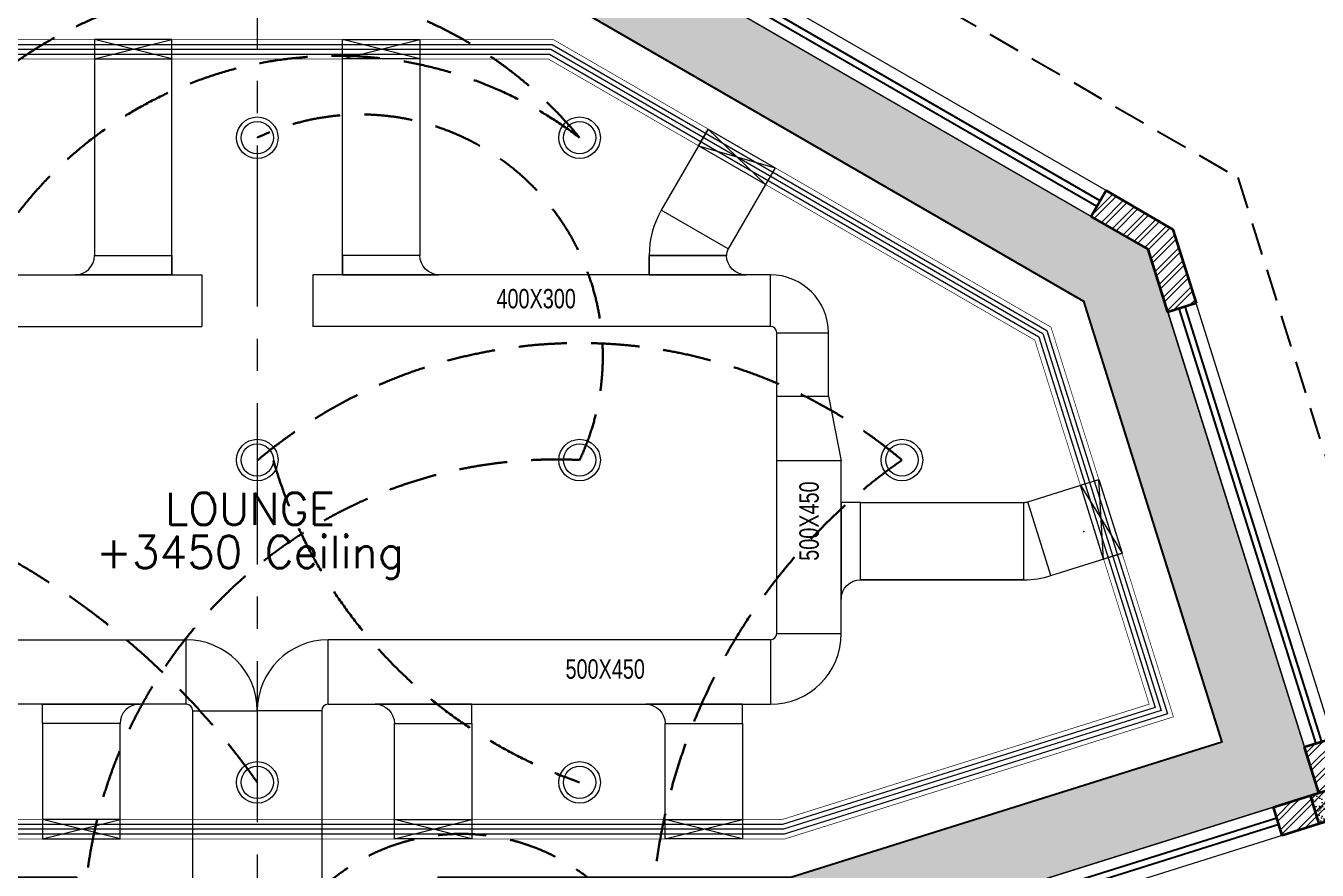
# Model space of a CAD drawing. Header units: millimetres. Extents: x -154478 to 73967, y -24076 to 107303.
# Drawn here: x -53135 to -43120, y 47595 to 54144 of the extents above; entities that cross this region are included whole.
import ezdxf

# ---------------------------------------------------------------- set-up
doc = ezdxf.new("R2010")
doc.units = ezdxf.units.MM
doc.header["$MEASUREMENT"] = 0
doc.header["$PDSIZE"] = -25
for name, pattern in [('CENTERX2', [4, 2.5, -0.5, 0.5, -0.5]), ('DASHED', [0.75, 0.5, -0.25]), ('HIDDEN', [0.375, 0.25, -0.125])]:
    doc.linetypes.add(name, pattern=pattern)
for name, color, linetype, lineweight in [('CA-ANNO-DIMS', 8, 'Continuous', 15), ('CA-ANNO-TEXT', 8, 'Continuous', 20), ('CA-COLUMN', 8, 'Continuous', 35), ('CA-ELEVATION', 8, 'Continuous', 15), ('CA-GLAZ', 8, 'Continuous', 25), ('CA-HATCH', 8, 'Continuous', 5), ('CA-WALL-EXTR', 8, 'Continuous', 35), ('E_CONTROL', 92, 'HIDDEN', 30), ('M_DETAIL', 7, 'Continuous', 9), ('M_SUPPLY DUCT', 5, 'Continuous', 9), ('Railing', 8, 'Continuous', 15)]:
    doc.layers.add(name, color=color, linetype=linetype, lineweight=lineweight)
for name, color, linetype in [('M_GRILL', 3, 'Continuous'), ('M_TEXT', 7, 'Continuous'), ('RCP', 5, 'Continuous')]:
    doc.layers.add(name, color=color, linetype=linetype)
doc.styles.add('A-TEXT', font='swisscl.ttf')
doc.styles.add('ISO STANDARD', font='simplex.shx')
pattern_1 = [(45, (-141164.17, 0), (-66.29126, 66.29126), []), (45, (-141119.975, 0), (-66.29126, 66.29126), [])]

# ---------------------------------------------------------------- blocks, each defined once
blk = doc.blocks.new('C2 - 230 X 230')
at = {"layer": 'CA-HATCH'}
h = blk.add_hatch(dxfattribs=at)
h.set_pattern_fill('AR-CONC', color=256, scale=15, style=0)
h.set_pattern_definition([(50, (-125194.11, -47825.3), (107.58903, -9.41282), [11.25, -123.75]), (355, (-125194.11, -47825.3), (-20.8127, 112.82882), [9, -99]), (100.451444, (-125185.15, -47826.08), (86.77633, 103.416), [9.56103, -105.17132]), (46.1842, (-125194.11, -47795.3), (160.0862, -24.82789), [16.875, -185.625]), (96.63564, (-125180.77, -47797.37), (140.1993, 146.11779), [14.34155, -157.75706]), (351.18416, (-125194.11, -47795.3), (140.1993, 146.1178), [13.5, -148.5]), (21, (-125179.11, -47802.8), (89.53606, -60.392834), [11.25, -123.75]), (326, (-125179.11, -47802.8), (36.4973, 108.77251), [9, -99]), (71.451445, (-125171.65, -47807.83), (126.03336, 48.37967), [9.56103, -105.17132]), (37.5, (-125194.113, -47825.3), (1.823978, 49.934078), [0, -97.8, 0, -100.5, 0, -99.375]), (7.5, (-125194.11, -47825.3), (39.46043, 59.161757), [0, -57.3, 0, -95.55, 0, -37.875]), (327.5, (-125227.562, -47825.3), (80.073365, -3.383231), [0, -37.5, 0, -117, 0, -155.25]), (317.5, (-125242.56, -47825.3), (87.477925, 15.015747), [0, -48.75, 0, -77.7, 0, -110.25])])
h.paths.add_polyline_path([(230, 265), (0, 265), (0, -35), (230, -35)])
at = {"layer": 'CA-COLUMN'}
blk.add_lwpolyline([(0, 265), (230, 265), (230, -35), (0, -35)], close=True, dxfattribs=at)
blk = doc.blocks.new('A$Cb00ee4e1')
at = {"layer": 'CA-ANNO-DIMS', "color": 4}
for centre, radius in [((4000, 6569), 161), ((6500, 6569), 161), ((4000, 6569), 125), ((6500, 6569), 125), ((4000, 4069), 161), ((6500, 4069), 161), ((9000, 4069), 161), ((4000, 4069), 125), ((6500, 4069), 125), ((9000, 4069), 125), ((4000, 1569), 161), ((6500, 1569), 161), ((4000, 1569), 125), ((6500, 1569), 125)]:
    blk.add_circle(centre, radius, dxfattribs=at)

msp = doc.modelspace()

# ---------------------------------------------------------------- hatches: boundary and pattern name
at = {"layer": 'CA-HATCH', "transparency": 33554687}
h = msp.add_hatch(dxfattribs=at)
h.set_pattern_fill('ANSI32', color=256, scale=250)
h.set_pattern_definition(pattern_1)
h.paths.add_polyline_path([(-44872.857, 52666.494), (-44757.767, 52865.628), (-44238.288, 52565.393), (-44058.415, 51992.99), (-44277.836, 51924.038), (-44430.875, 52411.049)])
h = msp.add_hatch(dxfattribs=at)
h.set_pattern_fill('ANSI32', color=256, scale=250)
h.set_pattern_definition(pattern_1)
h.paths.add_polyline_path([(-43459.224, 48084.792), (-43106.242, 48195.713), (-43217.163, 48548.695), (-42997.742, 48617.647), (-42817.869, 48045.243), (-43390.272, 47865.37)])
at = {"layer": 'RCP', "transparency": 33554495}
h = msp.add_hatch(color=256, dxfattribs=at)
h.dxf.hatch_style = 1
h.paths.add_polyline_path([(-49940.445, 47537.426), (-49940.445, 16727.426), (-52740.445, 16727.426), (-52740.445, 47537.426), (-55478.392, 47537.426), (-58822.373, 48588.244), (-57747.614, 52008.412), (-53717.847, 54337.426), (-48963.044, 54337.426), (-44933.277, 52008.412), (-43858.518, 48588.244), (-47202.499, 47537.426)], flags=16)
h.paths.add_polyline_path([(-53340.445, 16127.426), (-53340.445, 46937.426), (-55570.445, 46937.426), (-59574.649, 48195.713), (-58250.016, 52411.049), (-53878.761, 54937.426), (-48802.129, 54937.426), (-44430.875, 52411.049), (-43106.242, 48195.713), (-47110.445, 46937.426), (-49340.445, 46937.426), (-49340.445, 16127.426)])
h.paths.add_polyline_path([(-52890.445, 46937.426), (-52890.445, 41864.724), (-53040.445, 41864.724), (-53040.445, 46937.426)], flags=16)
h.paths.add_polyline_path([(-49790.445, 46937.426), (-49790.445, 41864.724), (-49640.445, 41864.724), (-49640.445, 46937.426)], flags=16)
h.paths.add_polyline_path([(-55935.583, 46951.075), (-53203.44, 46951.075), (-53203.44, 47409.408), (-55935.583, 47409.408)], flags=24)
h.paths.add_polyline_path([(-49633.216, 46951.075), (-46901.074, 46951.075), (-46901.074, 47409.408), (-49633.216, 47409.408)], flags=24)
h.paths.add_polyline_path([(-52800.115, 27604.137), (-52800.115, 30336.28), (-53258.448, 30336.28), (-53258.448, 27604.137)], flags=24)
h.paths.add_polyline_path([(-49426.233, 27604.137), (-49426.233, 30336.28), (-49884.567, 30336.28), (-49884.567, 27604.137)], flags=24)

# ---------------------------------------------------------------- linework, layer by layer
at = {"layer": 'CA-ANNO-TEXT', "linetype": 'CENTERX2', "ltscale": 500}
msp.add_line((-51340.445, 57216.958), (-51340.445, 1622.346), dxfattribs=at)
at = {"layer": 'CA-ELEVATION'}
for p, q in [((-44757.767, 52865.628), (-48220.966, 54867.192)), ((-48336.056, 54668.058), (-44872.857, 52666.494)), ((-42997.742, 48617.647), (-44058.415, 51992.99)), ((-43217.163, 48548.695), (-44277.836, 51924.038)), ((-46480.445, 47135.398), (-43459.224, 48084.792)), ((-43390.272, 47865.37), (-46411.494, 46915.977))]:
    msp.add_line(p, q, dxfattribs=at)
msp.add_lwpolyline([(-53340.445, 16127.426), (-53340.445, 46937.426), (-55570.445, 46937.426), (-59574.649, 48195.713), (-58250.016, 52411.049), (-53878.761, 54937.426), (-48802.129, 54937.426), (-44430.875, 52411.049), (-43106.242, 48195.713), (-47110.445, 46937.426), (-49340.445, 46937.426), (-49340.445, 16127.426), (-53340.445, 16127.426)], dxfattribs=at)
at = {"layer": 'CA-GLAZ'}
for points in [[(-44802.803, 52787.706), (-48266.001, 54789.27), (-48291.02, 54745.98), (-44827.822, 52744.416)], [(-43083.602, 48590.666), (-44144.275, 51966.009), (-44191.976, 51951.019), (-43131.303, 48575.676)], [(-43432.243, 47998.931), (-46453.464, 47049.538), (-46438.475, 47001.838), (-43417.253, 47951.231)]]:
    msp.add_lwpolyline(points, close=True, dxfattribs=at)
at = {"layer": 'CA-WALL-EXTR', "ltscale": 100}
for p, q in [((-44757.767, 52865.628), (-44872.857, 52666.494)), ((-44058.415, 51992.99), (-44277.836, 51924.038)), ((-42997.742, 48617.647), (-43217.163, 48548.695)), ((-43390.272, 47865.37), (-43459.224, 48084.792))]:
    msp.add_line(p, q, dxfattribs=at)
at = {"layer": 'CA-WALL-EXTR', "linetype": 'DASHED', "lineweight": 25, "ltscale": 500}
msp.add_lwpolyline([(-60384.45, 359.33), (-62602.882, 7418.973), (-56530.615, 9327.132, 0.327599679), (-55970.445, 10090.336), (-55970.445, 15497.426), (-60200.445, 15497.426), (-60200.445, 41907.426), (-56600.445, 41907.426), (-56600.445, 46391.079), (-60615.298, 47652.713), (-58945.005, 52968.03), (-54101.36, 55767.426), (-48579.531, 55767.426), (-43735.886, 52968.03), (-42065.593, 47652.713), (-46080.445, 46391.079), (-46080.445, 41907.426), (-42480.445, 41907.426), (-42480.445, 15497.426), (-46710.445, 15497.426), (-46710.445, 10090.336, 0.327599679), (-46150.276, 9327.132), (-40078.008, 7418.973), (-42296.441, 359.33)], format="xyb", dxfattribs=at)
at = {"layer": 'CA-WALL-EXTR', "ltscale": 100}
for points in [[(-44757.767, 52865.628), (-44238.288, 52565.393), (-44058.415, 51992.99)], [(-44277.836, 51924.038), (-44430.875, 52411.049), (-44872.857, 52666.494)], [(-42997.742, 48617.647), (-42817.869, 48045.243), (-43390.272, 47865.37)], [(-43459.224, 48084.792), (-43106.242, 48195.713), (-43217.163, 48548.695)]]:
    msp.add_lwpolyline(points, dxfattribs=at)
at = {"layer": 'E_CONTROL', "ltscale": 1500}
for centre, radius, start, end in [((-51340.445, 51228.933), 3231.573, 39.3201826, 140.6798174), ((-50725.203, 50796.145), 3115.303, 52.7711767, 180.3589256), ((-48838.095, 47792.806), 3891.203, 50.0685284, 130.0217871), ((-56174.957, 44857.607), 5921.335, 35.2683938, 91.6015039), ((-47613.857, 51821.664), 3751.238, 196.2383851, 250.9142851), ((-43704.209, 47027.522), 4583.181, 125.1134924, 181.7516562), ((-51831.138, 48431.223), 2015.246, 184.3995924, 284.0926331), ((-49759.36, 46284.23), 1592.749, 22.2540305, 173.061887)]:
    msp.add_arc(centre, radius, start, end, dxfattribs=at)
at = {"layer": 'E_CONTROL', "color": 6, "ltscale": 1500}
for centre, radius, start, end in [((-50538.197, 51578.879), 1877.755, 334.7075741, 115.2924259), ((-49021.044, 47115.322), 3665.76, 87.1760964, 230.7488815)]:
    msp.add_arc(centre, radius, start, end, dxfattribs=at)
at = {"layer": 'M_DETAIL', "color": 8}
for points in [[(-49940.445, 47874.926), (-55426.612, 47874.926), (-58399.217, 48809.042), (-57465.013, 51781.929), (-53627.332, 53999.926), (-49053.559, 53999.926), (-45215.878, 51781.929), (-44281.673, 48809.042), (-47254.279, 47874.926)], [(-49940.445, 47912.426), (-55420.859, 47912.426), (-58352.2, 48833.575), (-57433.613, 51756.765), (-53617.275, 53962.426), (-49063.616, 53962.426), (-45247.278, 51756.765), (-44328.691, 48833.575), (-47260.032, 47912.426)], [(-49940.445, 47949.926), (-55415.105, 47949.926), (-58305.183, 48858.109), (-57402.213, 51731.6), (-53607.218, 53924.926), (-49073.673, 53924.926), (-45278.678, 51731.6), (-44375.708, 48858.109), (-47265.786, 47949.926)]]:
    msp.add_lwpolyline(points, close=True, dxfattribs=at)
at = {"layer": 'M_GRILL', "const_width": 5}
for points in [[(-49940.445, 47837.426), (-55432.365, 47837.426), (-58446.235, 48784.509), (-57496.413, 51807.094), (-53637.389, 54037.426), (-49043.501, 54037.426), (-45184.478, 51807.094), (-44234.656, 48784.509), (-47248.526, 47837.426), (-49940.445, 47837.426)], [(-49940.445, 47987.426), (-55409.352, 47987.426), (-58258.166, 48882.642), (-57370.813, 51706.435), (-53597.161, 53887.426), (-49083.73, 53887.426), (-45310.078, 51706.435), (-44422.725, 48882.642), (-47271.539, 47987.426), (-49940.445, 47987.426)]]:
    msp.add_lwpolyline(points, dxfattribs=at)
at = {"layer": 'M_SUPPLY DUCT', "color": 5}
for p, q in [((-55319.961, 52213.206), (-51771.132, 52213.206)), ((-51771.132, 52213.206), (-51771.132, 51813.206)), ((-47360.93, 52213.206), (-50909.758, 52213.206)), ((-50909.758, 52213.206), (-50909.758, 51813.206)), ((-47360.93, 51813.206), (-47360.93, 52213.206)), ((-55319.961, 51813.206), (-51771.132, 51813.206)), ((-47360.93, 51813.206), (-50909.758, 51813.206)), ((-47310.93, 49432.071), (-47310.93, 51763.206)), ((-47310.93, 51763.206), (-46910.93, 51763.206)), ((-46910.93, 51270.873), (-46910.93, 51763.206)), ((-46810.93, 49432.071), (-46810.93, 50770.873)), ((-55319.961, 49382.071), (-51890.445, 49382.071)), ((-50790.445, 48882.071), (-50790.445, 49382.071)), ((-47360.93, 49382.071), (-50790.445, 49382.071)), ((-47360.93, 49382.071), (-47360.93, 48882.071)), ((-47310.93, 49432.071), (-46810.93, 49432.071)), ((-51890.445, 48882.071), (-55319.961, 48882.071)), ((-50790.445, 48882.071), (-47360.93, 48882.071)), ((-51840.445, 44259.102), (-51840.445, 48832.071)), ((-50840.445, 48832.071), (-50840.445, 44259.102))]:
    msp.add_line(p, q, dxfattribs=at)
for points in [[(-52601.803, 53887.426), (-52001.803, 53887.426), (-52001.803, 54037.426), (-52601.803, 54037.426)], [(-52601.803, 53887.426), (-52001.803, 53887.426), (-52001.803, 54037.426), (-52601.803, 54037.426)], [(-50079.088, 53887.426), (-50679.088, 53887.426), (-50679.088, 54037.426), (-50079.088, 54037.426)], [(-50079.088, 53887.426), (-50679.088, 53887.426), (-50679.088, 54037.426), (-50079.088, 54037.426)], [(-47398.387, 52913.378), (-47917.867, 53213.613), (-47842.808, 53343.482), (-47323.328, 53043.248)], [(-47398.387, 52913.378), (-47917.867, 53213.613), (-47842.808, 53343.482), (-47323.328, 53043.248)], [(-46810.93, 50770.873), (-47310.93, 50770.873), (-47310.93, 51270.873), (-46910.93, 51270.873)], [(-44776.465, 50008.337), (-44956.338, 50580.74), (-44813.237, 50625.708), (-44633.364, 50053.305)], [(-44776.465, 50008.337), (-44956.338, 50580.74), (-44813.237, 50625.708), (-44633.364, 50053.305)], [(-53004.808, 47837.426), (-52404.808, 47837.426), (-52404.808, 47987.426), (-53004.808, 47987.426)], [(-53004.808, 47837.426), (-52404.808, 47837.426), (-52404.808, 47987.426), (-53004.808, 47987.426)], [(-49676.083, 47837.426), (-50276.083, 47837.426), (-50276.083, 47987.426), (-49676.083, 47987.426)], [(-49676.083, 47837.426), (-50276.083, 47837.426), (-50276.083, 47987.426), (-49676.083, 47987.426)], [(-47577.097, 47837.426), (-48177.097, 47837.426), (-48177.097, 47987.426), (-47577.097, 47987.426)], [(-47577.097, 47837.426), (-48177.097, 47837.426), (-48177.097, 47987.426), (-47577.097, 47987.426)]]:
    msp.add_lwpolyline(points, close=True, dxfattribs=at)
for points in [[(-52601.803, 53887.426), (-52001.803, 54037.426)], [(-52001.803, 53887.426), (-52601.803, 54037.426)], [(-52001.803, 52213.206), (-52001.803, 54037.426), (-52601.803, 54037.426), (-52601.803, 52363.206)], [(-52601.803, 53887.426), (-52001.803, 54037.426)], [(-52001.803, 53887.426), (-52601.803, 54037.426)], [(-50079.088, 53887.426), (-50679.088, 54037.426)], [(-50679.088, 53887.426), (-50079.088, 54037.426)], [(-50679.088, 52213.206), (-50679.088, 54037.426), (-50079.088, 54037.426), (-50079.088, 52363.206)], [(-50079.088, 53887.426), (-50679.088, 54037.426)], [(-50679.088, 53887.426), (-50079.088, 54037.426)], [(-47398.387, 52913.378), (-47842.808, 53343.482)], [(-47398.387, 52913.378), (-47842.808, 53343.482)], [(-47917.867, 53213.613), (-47323.328, 53043.248)], [(-47917.867, 53213.613), (-47323.328, 53043.248)], [(-47687.44, 52413.245), (-48206.919, 52713.48)], [(-48300.86, 52213.206), (-48300.86, 52363.206)], [(-48300.86, 52363.206), (-47700.86, 52363.206)], [(-44956.338, 50580.74), (-44633.364, 50053.305)], [(-44956.338, 50580.74), (-44633.364, 50053.305)], [(-44776.465, 50008.337), (-44813.237, 50625.708)], [(-44776.465, 50008.337), (-44813.237, 50625.708)], [(-45394.424, 49847.897), (-45394.424, 50447.897)], [(-45184.572, 49880.093), (-45364.445, 50452.496)], [(-45394.424, 49847.897), (-46660.93, 49847.897)], [(-51890.445, 48882.071), (-51890.445, 49382.071)], [(-50790.445, 48882.071), (-50790.445, 49382.071)], [(-51840.445, 48832.071), (-51340.445, 48832.071)], [(-50840.445, 48832.071), (-51340.445, 48832.071)], [(-53004.808, 48732.071), (-53004.808, 47837.426), (-52404.808, 47837.426), (-52404.808, 48732.071)], [(-49676.083, 48732.071), (-49676.083, 47837.426), (-50276.083, 47837.426), (-50276.083, 48732.071)], [(-47577.097, 48732.071), (-47577.097, 47837.426), (-48177.097, 47837.426), (-48177.097, 48732.071)], [(-53004.808, 47837.426), (-52404.808, 47987.426)], [(-52404.808, 47837.426), (-53004.808, 47987.426)], [(-53004.808, 47837.426), (-52404.808, 47987.426)], [(-52404.808, 47837.426), (-53004.808, 47987.426)], [(-49676.083, 47837.426), (-50276.083, 47987.426)], [(-50276.083, 47837.426), (-49676.083, 47987.426)], [(-49676.083, 47837.426), (-50276.083, 47987.426)], [(-50276.083, 47837.426), (-49676.083, 47987.426)], [(-47577.097, 47837.426), (-48177.097, 47987.426)], [(-48177.097, 47837.426), (-47577.097, 47987.426)], [(-47577.097, 47837.426), (-48177.097, 47987.426)], [(-48177.097, 47837.426), (-47577.097, 47987.426)]]:
    msp.add_lwpolyline(points, dxfattribs=at)
for points in [[(-47842.808, 53343.482), (-48206.919, 52713.48, 0.131767329), (-48300.86, 52363.206), (-48300.86, 52213.206)], [(-47323.328, 53043.248), (-47687.44, 52413.245, 0.131767329), (-47700.86, 52363.206)], [(-46660.93, 50447.897), (-45394.424, 50447.897, 0.076265009), (-45364.445, 50452.496), (-44813.237, 50625.708)], [(-46660.93, 49847.897), (-45394.424, 49847.897, 0.076265009), (-45184.572, 49880.093), (-44633.364, 50053.305)]]:
    msp.add_lwpolyline(points, format="xyb", dxfattribs=at)
for points in [[(-52001.803, 52213.206), (-52751.803, 52213.206, 0.414213562), (-52601.803, 52363.206), (-52001.803, 52363.206)], [(-50679.088, 52213.206), (-49929.088, 52213.206, -0.414213562), (-50079.088, 52363.206), (-50679.088, 52363.206)], [(-48300.86, 52213.206), (-47550.86, 52213.206, -0.414213562), (-47700.86, 52363.206), (-48300.86, 52363.206)], [(-46810.93, 50447.897), (-46810.93, 49697.897, -0.414213562), (-46660.93, 49847.897), (-46660.93, 50447.897)], [(-53004.808, 48882.071), (-52254.808, 48882.071, 0.414213562), (-52404.808, 48732.071), (-53004.808, 48732.071)], [(-49676.083, 48882.071), (-50426.083, 48882.071, -0.414213562), (-50276.083, 48732.071), (-49676.083, 48732.071)], [(-47577.097, 48882.071), (-48327.097, 48882.071, -0.414213562), (-48177.097, 48732.071), (-47577.097, 48732.071)]]:
    msp.add_lwpolyline(points, format="xyb", close=True, dxfattribs=at)
for centre, radius, start, end in [((-47360.93, 51763.206), 450, 0, 90), ((-47360.93, 51763.206), 50, 0, 90), ((-51890.445, 48832.071), 550, 0, 90), ((-50790.445, 48832.071), 550, 90, 180), ((-47360.93, 49432.071), 50, 270, 0), ((-47360.93, 49432.071), 550, 270, 0), ((-51890.445, 48832.071), 50, 0, 90), ((-50790.445, 48832.071), 50, 90, 180), ((-50790.445, 48832.071), 50, 90, 180)]:
    msp.add_arc(centre, radius, start, end, dxfattribs=at)
at = {"layer": 'M_SUPPLY DUCT', "color": 2}
msp.add_point((-44929.105, 50222.669), dxfattribs=at)
msp.add_point((-44929.105, 50222.669), dxfattribs=at)
at = {"layer": 'RCP'}
msp.add_lwpolyline([(-49940.445, 47537.426), (-49940.445, 16727.426), (-52740.445, 16727.426), (-52740.445, 47537.426), (-55478.392, 47537.426), (-58822.373, 48588.244), (-57747.614, 52008.412), (-53717.847, 54337.426), (-48963.044, 54337.426), (-44933.277, 52008.412), (-43858.518, 48588.244), (-47202.499, 47537.426)], close=True, dxfattribs=at)

# ---------------------------------------------------------------- block references
at = {"layer": 'CA-COLUMN', "rotation": 287.4448830970937}
msp.add_blockref('C2 - 230 X 230', (-43139.632, 48185.221), dxfattribs=at)
at = {"layer": 'Railing', "color": 2}
msp.add_blockref('A$Cb00ee4e1', (-55340.445, 46707.426), dxfattribs=at)

# ---------------------------------------------------------------- texts
at = {"layer": 'CA-ANNO-TEXT', "char_height": 250, "attachment_point": 1, "style": 'ISO STANDARD'}
for s, insert, width in [('\\pxqc;LOUNGE', (-52934.333, 50522.689), 3073.92857), ('+3450 Ceiling', (-52590.91, 50188.651), 2609.64286)]:
    msp.add_mtext(s, dxfattribs=dict(at, insert=insert, width=width))
at = {"layer": 'M_TEXT', "char_height": 150, "width": 2257.88655, "style": 'A-TEXT'}
for s, insert, attachment_point in [('\\pxqc;400X300', (-48048.399, 51951.093), 9), ('\\pxqc;500X450', (-49770.701, 49078.402), 7)]:
    msp.add_mtext(s, dxfattribs=dict(at, insert=insert, attachment_point=attachment_point))
at = {"layer": 'M_TEXT', "insert": (-46983.908, 51281.9), "char_height": 150, "width": 1957.88655, "attachment_point": 9, "rotation": 90, "style": 'A-TEXT'}
msp.add_mtext('\\pxqc;500X450', dxfattribs=at)

doc.saveas('drawing.dxf')
